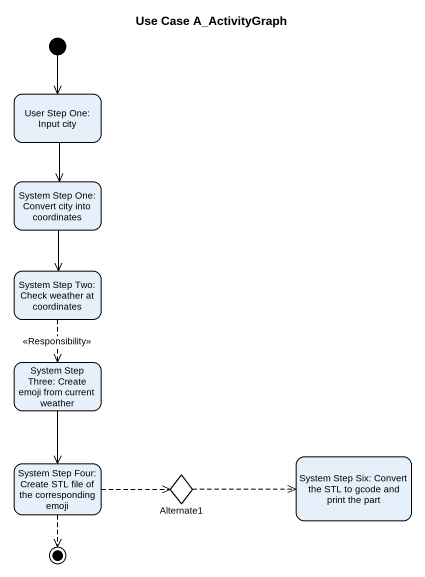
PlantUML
@startuml
title Use Case A_ActivityGraph
hide empty description
state "User Step One: Input city" as User_Step_One_Input_city
state "System Step One: Convert city into coordinates" as System_Step_One_Convert
state "System Step Two: Check weather at coordinates" as System_Step_Two_Check
state "System Step Three: Create emoji from current weather" as System_Step_Three_Create
state "System Step Six: Convert the STL to gcode and print the part" as System_Step_Six_Convert_the
state "System Step Four: Create STL file of the corresponding emoji" as System_Step_Four_Create_STL
state Alternate1 <<choice>>
[*] --> User_Step_One_Input_city
User_Step_One_Input_city --> System_Step_One_Convert
System_Step_One_Convert --> System_Step_Two_Check
System_Step_Two_Check -[dashed]-> System_Step_Three_Create : <<Responsibility>>
System_Step_Three_Create --> System_Step_Four_Create_STL
System_Step_Four_Create_STL -right[dashed]-> Alternate1
Alternate1 -right[dashed]-> System_Step_Six_Convert_the
System_Step_Four_Create_STL -[dashed]-> [*]
@enduml
